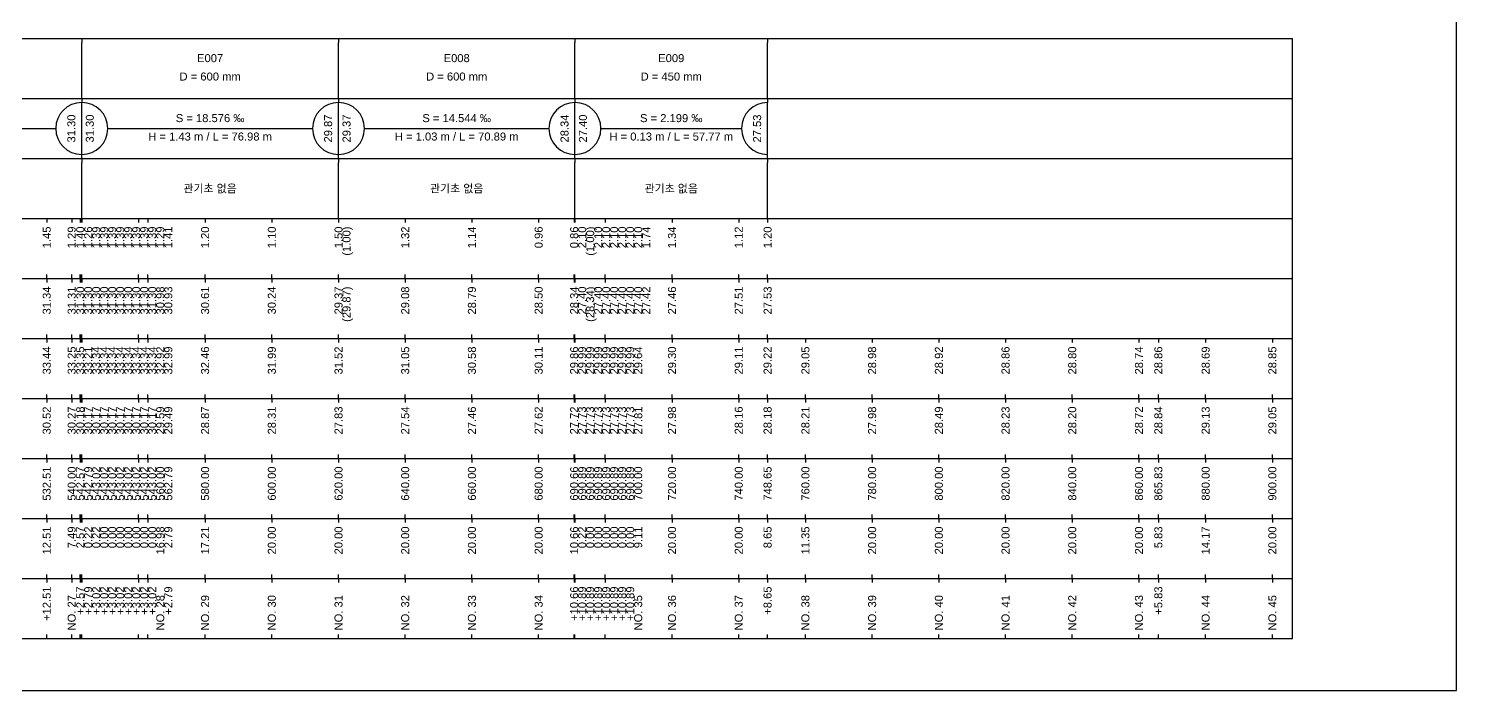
# Model space of a CAD drawing. Header units: millimetres. Extents: x -7351 to 135086, y 1419 to 5643.
# Drawn here: x 54231.6 to 54588.4, y 1419 to 1584.5 of the extents above; entities that cross this region are included whole.
import ezdxf
from ezdxf.enums import TextEntityAlignment as Align

# ---------------------------------------------------------------- set-up
doc = ezdxf.new("R2010")
doc.units = ezdxf.units.MM
for name, color, linetype in [('KZ_종단_도각', 7, 'Continuous'), ('KZ_종단_테이블문자', 7, 'Continuous'), ('KZ_종단_테이블선', 7, 'Continuous')]:
    doc.layers.add(name, color=color, linetype=linetype)
doc.styles.get("Standard").update_dxf_attribs({"font": 'arial.ttf'})

msp = doc.modelspace()

# ---------------------------------------------------------------- linework, layer by layer
at = {"layer": 'KZ_종단_도각'}
msp.add_lwpolyline([(53747.36, 1419.04), (54588.36, 1419.04), (54588.36, 2013.04), (53747.36, 2013.04)], close=True, dxfattribs=at)
at = {"layer": 'KZ_종단_테이블문자'}
for p, q in [((54244.88, 1582.04), (54244.88, 1581.04)), ((54244.88, 1582.04), (54244.88, 1581.04)), ((54244.88, 1568.04), (54244.88, 1581.04)), ((54244.88, 1568.04), (54244.88, 1581.04)), ((54309.03, 1582.04), (54309.03, 1581.04)), ((54309.03, 1582.04), (54309.03, 1581.04)), ((54309.03, 1568.04), (54309.03, 1581.04)), ((54309.03, 1568.04), (54309.03, 1581.04)), ((54368.1, 1582.04), (54368.1, 1581.04)), ((54368.1, 1582.04), (54368.1, 1581.04)), ((54368.1, 1568.04), (54368.1, 1581.04)), ((54368.1, 1568.04), (54368.1, 1581.04)), ((54416.23, 1582.04), (54416.23, 1581.04)), ((54416.23, 1568.04), (54416.23, 1581.04)), ((54244.88, 1567.04), (54244.88, 1568.04)), ((54244.88, 1567.04), (54244.88, 1568.04)), ((54244.88, 1567.04), (54244.88, 1566.04)), ((54244.88, 1567.04), (54244.88, 1566.04)), ((54309.03, 1567.04), (54309.03, 1568.04)), ((54309.03, 1567.04), (54309.03, 1568.04)), ((54309.03, 1567.04), (54309.03, 1566.04)), ((54309.03, 1567.04), (54309.03, 1566.04)), ((54368.1, 1567.04), (54368.1, 1568.04)), ((54368.1, 1567.04), (54368.1, 1568.04)), ((54368.1, 1567.04), (54368.1, 1566.04)), ((54368.1, 1567.04), (54368.1, 1566.04)), ((54416.23, 1567.04), (54416.23, 1568.04)), ((54416.23, 1567.04), (54416.23, 1566.04)), ((54244.88, 1553.04), (54244.88, 1566.04)), ((54244.88, 1553.04), (54244.88, 1566.04)), ((54309.03, 1553.04), (54309.03, 1566.04)), ((54309.03, 1553.04), (54309.03, 1566.04)), ((54368.1, 1553.04), (54368.1, 1566.04)), ((54368.1, 1553.04), (54368.1, 1566.04)), ((54416.23, 1553.04), (54416.23, 1566.04)), ((54173.78, 1559.54), (54238.46, 1559.54)), ((54251.29, 1559.54), (54302.61, 1559.54)), ((54315.44, 1559.54), (54361.68, 1559.54)), ((54374.52, 1559.54), (54409.82, 1559.54)), ((54244.88, 1552.04), (54244.88, 1553.04)), ((54244.88, 1552.04), (54244.88, 1553.04)), ((54244.88, 1552.04), (54244.88, 1551.04)), ((54244.88, 1552.04), (54244.88, 1551.04)), ((54309.03, 1552.04), (54309.03, 1553.04)), ((54309.03, 1552.04), (54309.03, 1553.04)), ((54309.03, 1552.04), (54309.03, 1551.04)), ((54309.03, 1552.04), (54309.03, 1551.04)), ((54368.1, 1552.04), (54368.1, 1553.04)), ((54368.1, 1552.04), (54368.1, 1553.04)), ((54368.1, 1552.04), (54368.1, 1551.04)), ((54368.1, 1552.04), (54368.1, 1551.04)), ((54416.23, 1552.04), (54416.23, 1553.04)), ((54416.23, 1552.04), (54416.23, 1551.04)), ((54244.88, 1538.04), (54244.88, 1551.04)), ((54244.88, 1538.04), (54244.88, 1551.04)), ((54309.03, 1538.04), (54309.03, 1551.04)), ((54309.03, 1538.04), (54309.03, 1551.04)), ((54368.1, 1538.04), (54368.1, 1551.04)), ((54368.1, 1538.04), (54368.1, 1551.04)), ((54416.23, 1538.04), (54416.23, 1551.04)), ((54244.88, 1537.04), (54244.88, 1538.04)), ((54244.88, 1537.04), (54244.88, 1538.04)), ((54309.03, 1537.04), (54309.03, 1538.04)), ((54309.03, 1537.04), (54309.03, 1538.04)), ((54368.1, 1537.04), (54368.1, 1538.04)), ((54368.1, 1537.04), (54368.1, 1538.04)), ((54416.23, 1537.04), (54416.23, 1538.04))]:
    msp.add_line(p, q, dxfattribs=at)
for centre, start, end in [((54244.88, 1559.54), 90, 270), ((54244.88, 1559.54), 270, 90), ((54309.03, 1559.54), 90, 270), ((54309.03, 1559.54), 270, 90), ((54368.1, 1559.54), 90, 270), ((54368.1, 1559.54), 270, 90), ((54416.23, 1559.54), 90, 270)]:
    msp.add_arc(centre, 6.5, start, end, dxfattribs=at)
at = {"layer": 'KZ_종단_테이블선'}
for p, q in [((53772.36, 1582.04), (54547.36, 1582.04)), ((54547.36, 1567.04), (54547.36, 1582.04)), ((53772.36, 1567.04), (54547.36, 1567.04)), ((54547.36, 1552.04), (54547.36, 1567.04)), ((53772.36, 1552.04), (54547.36, 1552.04)), ((54547.36, 1537.04), (54547.36, 1552.04)), ((53772.36, 1537.04), (54547.36, 1537.04)), ((54236.12, 1537.04), (54236.12, 1536.04)), ((54242.36, 1537.04), (54242.36, 1536.04)), ((54244.5, 1537.04), (54244.5, 1536.04)), ((54244.69, 1537.04), (54244.69, 1536.04)), ((54244.88, 1537.04), (54244.88, 1536.04)), ((54244.88, 1537.04), (54244.88, 1536.04)), ((54244.88, 1537.04), (54244.88, 1536.04)), ((54244.88, 1537.04), (54244.88, 1536.04)), ((54244.88, 1537.04), (54244.88, 1536.04)), ((54244.88, 1537.04), (54244.88, 1536.04)), ((54244.88, 1537.04), (54244.88, 1536.04)), ((54244.88, 1537.04), (54244.88, 1536.04)), ((54259.03, 1537.04), (54259.03, 1536.04)), ((54261.36, 1537.04), (54261.36, 1536.04)), ((54275.69, 1537.04), (54275.69, 1536.04)), ((54292.36, 1537.04), (54292.36, 1536.04)), ((54309.03, 1537.04), (54309.03, 1536.04)), ((54325.69, 1537.04), (54325.69, 1536.04)), ((54342.36, 1537.04), (54342.36, 1536.04)), ((54359.03, 1537.04), (54359.03, 1536.04)), ((54367.91, 1537.04), (54367.91, 1536.04)), ((54368.1, 1537.04), (54368.1, 1536.04)), ((54368.1, 1537.04), (54368.1, 1536.04)), ((54368.1, 1537.04), (54368.1, 1536.04)), ((54368.1, 1537.04), (54368.1, 1536.04)), ((54368.1, 1537.04), (54368.1, 1536.04)), ((54368.1, 1537.04), (54368.1, 1536.04)), ((54368.1, 1537.04), (54368.1, 1536.04)), ((54375.69, 1537.04), (54375.69, 1536.04)), ((54392.36, 1537.04), (54392.36, 1536.04)), ((54409.03, 1537.04), (54409.03, 1536.04)), ((54416.24, 1537.04), (54416.24, 1536.04)), ((54547.36, 1522.04), (54547.36, 1537.04)), ((53772.36, 1522.04), (54547.36, 1522.04)), ((54236.12, 1522.04), (54236.12, 1523.04)), ((54236.12, 1522.04), (54236.12, 1521.04)), ((54242.36, 1522.04), (54242.36, 1523.04)), ((54242.36, 1522.04), (54242.36, 1521.04)), ((54244.5, 1522.04), (54244.5, 1523.04)), ((54244.5, 1522.04), (54244.5, 1521.04)), ((54244.69, 1522.04), (54244.69, 1523.04)), ((54244.69, 1522.04), (54244.69, 1521.04)), ((54244.88, 1522.04), (54244.88, 1523.04)), ((54244.88, 1522.04), (54244.88, 1523.04)), ((54244.88, 1522.04), (54244.88, 1523.04)), ((54244.88, 1522.04), (54244.88, 1523.04)), ((54244.88, 1522.04), (54244.88, 1523.04)), ((54244.88, 1522.04), (54244.88, 1523.04)), ((54244.88, 1522.04), (54244.88, 1523.04)), ((54244.88, 1522.04), (54244.88, 1523.04)), ((54244.88, 1522.04), (54244.88, 1521.04)), ((54244.88, 1522.04), (54244.88, 1521.04)), ((54244.88, 1522.04), (54244.88, 1521.04)), ((54244.88, 1522.04), (54244.88, 1521.04)), ((54244.88, 1522.04), (54244.88, 1521.04)), ((54244.88, 1522.04), (54244.88, 1521.04)), ((54244.88, 1522.04), (54244.88, 1521.04)), ((54244.88, 1522.04), (54244.88, 1521.04)), ((54259.03, 1522.04), (54259.03, 1523.04)), ((54259.03, 1522.04), (54259.03, 1521.04)), ((54261.36, 1522.04), (54261.36, 1523.04)), ((54261.36, 1522.04), (54261.36, 1521.04)), ((54275.69, 1522.04), (54275.69, 1523.04)), ((54275.69, 1522.04), (54275.69, 1521.04)), ((54292.36, 1522.04), (54292.36, 1523.04)), ((54292.36, 1522.04), (54292.36, 1521.04)), ((54309.03, 1522.04), (54309.03, 1523.04)), ((54309.03, 1522.04), (54309.03, 1521.04)), ((54325.69, 1522.04), (54325.69, 1523.04)), ((54325.69, 1522.04), (54325.69, 1521.04)), ((54342.36, 1522.04), (54342.36, 1523.04)), ((54342.36, 1522.04), (54342.36, 1521.04)), ((54359.03, 1522.04), (54359.03, 1523.04)), ((54359.03, 1522.04), (54359.03, 1521.04)), ((54367.91, 1522.04), (54367.91, 1523.04)), ((54367.91, 1522.04), (54367.91, 1521.04)), ((54368.1, 1522.04), (54368.1, 1523.04)), ((54368.1, 1522.04), (54368.1, 1523.04)), ((54368.1, 1522.04), (54368.1, 1523.04)), ((54368.1, 1522.04), (54368.1, 1523.04)), ((54368.1, 1522.04), (54368.1, 1523.04)), ((54368.1, 1522.04), (54368.1, 1523.04)), ((54368.1, 1522.04), (54368.1, 1523.04)), ((54368.1, 1522.04), (54368.1, 1521.04)), ((54368.1, 1522.04), (54368.1, 1521.04)), ((54368.1, 1522.04), (54368.1, 1521.04)), ((54368.1, 1522.04), (54368.1, 1521.04)), ((54368.1, 1522.04), (54368.1, 1521.04)), ((54368.1, 1522.04), (54368.1, 1521.04)), ((54368.1, 1522.04), (54368.1, 1521.04)), ((54375.69, 1522.04), (54375.69, 1523.04)), ((54375.69, 1522.04), (54375.69, 1521.04)), ((54392.36, 1522.04), (54392.36, 1523.04)), ((54392.36, 1522.04), (54392.36, 1521.04)), ((54409.03, 1522.04), (54409.03, 1523.04)), ((54409.03, 1522.04), (54409.03, 1521.04)), ((54416.24, 1522.04), (54416.24, 1523.04)), ((54416.24, 1522.04), (54416.24, 1521.04)), ((54547.36, 1507.04), (54547.36, 1522.04)), ((53772.36, 1507.04), (54547.36, 1507.04)), ((54236.12, 1507.04), (54236.12, 1508.04)), ((54236.12, 1507.04), (54236.12, 1506.04)), ((54242.36, 1507.04), (54242.36, 1508.04)), ((54242.36, 1507.04), (54242.36, 1506.04)), ((54244.5, 1507.04), (54244.5, 1508.04)), ((54244.5, 1507.04), (54244.5, 1506.04)), ((54244.68, 1507.04), (54244.68, 1506.04)), ((54244.69, 1507.04), (54244.69, 1508.04)), ((54244.88, 1507.04), (54244.88, 1508.04)), ((54244.88, 1507.04), (54244.88, 1508.04)), ((54244.88, 1507.04), (54244.88, 1508.04)), ((54244.88, 1507.04), (54244.88, 1508.04)), ((54244.88, 1507.04), (54244.88, 1508.04)), ((54244.88, 1507.04), (54244.88, 1508.04)), ((54244.88, 1507.04), (54244.88, 1508.04)), ((54244.88, 1507.04), (54244.88, 1508.04)), ((54244.88, 1507.04), (54244.88, 1506.04)), ((54244.88, 1507.04), (54244.88, 1506.04)), ((54244.88, 1507.04), (54244.88, 1506.04)), ((54244.88, 1507.04), (54244.88, 1506.04)), ((54244.88, 1507.04), (54244.88, 1506.04)), ((54244.88, 1507.04), (54244.88, 1506.04)), ((54244.88, 1507.04), (54244.88, 1506.04)), ((54244.88, 1507.04), (54244.88, 1506.04)), ((54259.03, 1507.04), (54259.03, 1508.04)), ((54259.03, 1507.04), (54259.03, 1506.04)), ((54261.35, 1507.04), (54261.35, 1506.04)), ((54261.36, 1507.04), (54261.36, 1508.04)), ((54275.69, 1507.04), (54275.69, 1508.04)), ((54275.69, 1507.04), (54275.69, 1506.04)), ((54292.36, 1507.04), (54292.36, 1508.04)), ((54292.36, 1507.04), (54292.36, 1506.04)), ((54309.03, 1507.04), (54309.03, 1508.04)), ((54309.03, 1507.04), (54309.03, 1506.04)), ((54325.69, 1507.04), (54325.69, 1508.04)), ((54325.69, 1507.04), (54325.69, 1506.04)), ((54342.36, 1507.04), (54342.36, 1508.04)), ((54342.36, 1507.04), (54342.36, 1506.04)), ((54359.03, 1507.04), (54359.03, 1508.04)), ((54359.03, 1507.04), (54359.03, 1506.04)), ((54367.91, 1507.04), (54367.91, 1508.04)), ((54367.91, 1507.04), (54367.91, 1506.04)), ((54368.1, 1507.04), (54368.1, 1508.04)), ((54368.1, 1507.04), (54368.1, 1508.04)), ((54368.1, 1507.04), (54368.1, 1508.04)), ((54368.1, 1507.04), (54368.1, 1508.04)), ((54368.1, 1507.04), (54368.1, 1508.04)), ((54368.1, 1507.04), (54368.1, 1508.04)), ((54368.1, 1507.04), (54368.1, 1508.04)), ((54368.1, 1507.04), (54368.1, 1506.04)), ((54368.1, 1507.04), (54368.1, 1506.04)), ((54368.1, 1507.04), (54368.1, 1506.04)), ((54368.1, 1507.04), (54368.1, 1506.04)), ((54368.1, 1507.04), (54368.1, 1506.04)), ((54368.1, 1507.04), (54368.1, 1506.04)), ((54368.1, 1507.04), (54368.1, 1506.04)), ((54375.69, 1507.04), (54375.69, 1508.04)), ((54375.69, 1507.04), (54375.69, 1506.04)), ((54392.36, 1507.04), (54392.36, 1508.04)), ((54392.36, 1507.04), (54392.36, 1506.04)), ((54409.03, 1507.04), (54409.03, 1508.04)), ((54409.03, 1507.04), (54409.03, 1506.04)), ((54416.23, 1507.04), (54416.23, 1506.04)), ((54416.24, 1507.04), (54416.24, 1508.04)), ((54425.69, 1507.04), (54425.69, 1506.04)), ((54442.36, 1507.04), (54442.36, 1506.04)), ((54459.03, 1507.04), (54459.03, 1506.04)), ((54475.69, 1507.04), (54475.69, 1506.04)), ((54492.36, 1507.04), (54492.36, 1506.04)), ((54509.03, 1507.04), (54509.03, 1506.04)), ((54513.88, 1507.04), (54513.88, 1506.04)), ((54525.69, 1507.04), (54525.69, 1506.04)), ((54542.36, 1507.04), (54542.36, 1506.04)), ((54547.36, 1492.04), (54547.36, 1507.04)), ((53772.36, 1492.04), (54547.36, 1492.04)), ((54236.12, 1492.04), (54236.12, 1493.04)), ((54236.12, 1492.04), (54236.12, 1491.04)), ((54242.36, 1492.04), (54242.36, 1493.04)), ((54242.36, 1492.04), (54242.36, 1491.04)), ((54244.5, 1492.04), (54244.5, 1493.04)), ((54244.5, 1492.04), (54244.5, 1491.04)), ((54244.68, 1492.04), (54244.68, 1493.04)), ((54244.68, 1492.04), (54244.68, 1491.04)), ((54244.88, 1492.04), (54244.88, 1493.04)), ((54244.88, 1492.04), (54244.88, 1493.04)), ((54244.88, 1492.04), (54244.88, 1493.04)), ((54244.88, 1492.04), (54244.88, 1493.04)), ((54244.88, 1492.04), (54244.88, 1493.04)), ((54244.88, 1492.04), (54244.88, 1493.04)), ((54244.88, 1492.04), (54244.88, 1493.04)), ((54244.88, 1492.04), (54244.88, 1493.04)), ((54244.88, 1492.04), (54244.88, 1491.04)), ((54244.88, 1492.04), (54244.88, 1491.04)), ((54244.88, 1492.04), (54244.88, 1491.04)), ((54244.88, 1492.04), (54244.88, 1491.04)), ((54244.88, 1492.04), (54244.88, 1491.04)), ((54244.88, 1492.04), (54244.88, 1491.04)), ((54244.88, 1492.04), (54244.88, 1491.04)), ((54244.88, 1492.04), (54244.88, 1491.04)), ((54259.03, 1492.04), (54259.03, 1493.04)), ((54259.03, 1492.04), (54259.03, 1491.04)), ((54261.35, 1492.04), (54261.35, 1493.04)), ((54261.35, 1492.04), (54261.35, 1491.04)), ((54275.69, 1492.04), (54275.69, 1493.04)), ((54275.69, 1492.04), (54275.69, 1491.04)), ((54292.36, 1492.04), (54292.36, 1493.04)), ((54292.36, 1492.04), (54292.36, 1491.04)), ((54309.03, 1492.04), (54309.03, 1493.04)), ((54309.03, 1492.04), (54309.03, 1491.04)), ((54325.69, 1492.04), (54325.69, 1493.04)), ((54325.69, 1492.04), (54325.69, 1491.04)), ((54342.36, 1492.04), (54342.36, 1493.04)), ((54342.36, 1492.04), (54342.36, 1491.04)), ((54359.03, 1492.04), (54359.03, 1493.04)), ((54359.03, 1492.04), (54359.03, 1491.04)), ((54367.91, 1492.04), (54367.91, 1493.04)), ((54367.91, 1492.04), (54367.91, 1491.04)), ((54368.1, 1492.04), (54368.1, 1493.04)), ((54368.1, 1492.04), (54368.1, 1493.04)), ((54368.1, 1492.04), (54368.1, 1493.04)), ((54368.1, 1492.04), (54368.1, 1493.04)), ((54368.1, 1492.04), (54368.1, 1493.04)), ((54368.1, 1492.04), (54368.1, 1493.04)), ((54368.1, 1492.04), (54368.1, 1493.04)), ((54368.1, 1492.04), (54368.1, 1491.04)), ((54368.1, 1492.04), (54368.1, 1491.04)), ((54368.1, 1492.04), (54368.1, 1491.04)), ((54368.1, 1492.04), (54368.1, 1491.04)), ((54368.1, 1492.04), (54368.1, 1491.04)), ((54368.1, 1492.04), (54368.1, 1491.04)), ((54368.1, 1492.04), (54368.1, 1491.04)), ((54375.69, 1492.04), (54375.69, 1493.04)), ((54375.69, 1492.04), (54375.69, 1491.04)), ((54392.36, 1492.04), (54392.36, 1493.04)), ((54392.36, 1492.04), (54392.36, 1491.04)), ((54409.03, 1492.04), (54409.03, 1493.04)), ((54409.03, 1492.04), (54409.03, 1491.04)), ((54416.23, 1492.04), (54416.23, 1493.04)), ((54416.23, 1492.04), (54416.23, 1491.04)), ((54425.69, 1492.04), (54425.69, 1493.04)), ((54425.69, 1492.04), (54425.69, 1491.04)), ((54442.36, 1492.04), (54442.36, 1493.04)), ((54442.36, 1492.04), (54442.36, 1491.04)), ((54459.03, 1492.04), (54459.03, 1493.04)), ((54459.03, 1492.04), (54459.03, 1491.04)), ((54475.69, 1492.04), (54475.69, 1493.04)), ((54475.69, 1492.04), (54475.69, 1491.04)), ((54492.36, 1492.04), (54492.36, 1493.04)), ((54492.36, 1492.04), (54492.36, 1491.04)), ((54509.03, 1492.04), (54509.03, 1493.04)), ((54509.03, 1492.04), (54509.03, 1491.04)), ((54513.88, 1492.04), (54513.88, 1493.04)), ((54513.88, 1492.04), (54513.88, 1491.04)), ((54525.69, 1492.04), (54525.69, 1493.04)), ((54525.69, 1492.04), (54525.69, 1491.04)), ((54542.36, 1492.04), (54542.36, 1493.04)), ((54542.36, 1492.04), (54542.36, 1491.04)), ((54547.36, 1477.04), (54547.36, 1492.04)), ((54236.12, 1477.04), (54236.12, 1478.04)), ((54242.36, 1477.04), (54242.36, 1478.04)), ((54244.5, 1477.04), (54244.5, 1478.04)), ((54244.68, 1477.04), (54244.68, 1478.04)), ((54244.88, 1477.04), (54244.88, 1478.04)), ((54244.88, 1477.04), (54244.88, 1478.04)), ((54244.88, 1477.04), (54244.88, 1478.04)), ((54244.88, 1477.04), (54244.88, 1478.04)), ((54244.88, 1477.04), (54244.88, 1478.04)), ((54244.88, 1477.04), (54244.88, 1478.04)), ((54244.88, 1477.04), (54244.88, 1478.04)), ((54244.88, 1477.04), (54244.88, 1478.04)), ((54259.03, 1477.04), (54259.03, 1478.04)), ((54261.35, 1477.04), (54261.35, 1478.04)), ((54275.69, 1477.04), (54275.69, 1478.04)), ((54292.36, 1477.04), (54292.36, 1478.04)), ((54309.03, 1477.04), (54309.03, 1478.04)), ((54325.69, 1477.04), (54325.69, 1478.04)), ((54342.36, 1477.04), (54342.36, 1478.04)), ((54359.03, 1477.04), (54359.03, 1478.04)), ((54367.91, 1477.04), (54367.91, 1478.04)), ((54368.1, 1477.04), (54368.1, 1478.04)), ((54368.1, 1477.04), (54368.1, 1478.04)), ((54368.1, 1477.04), (54368.1, 1478.04)), ((54368.1, 1477.04), (54368.1, 1478.04)), ((54368.1, 1477.04), (54368.1, 1478.04)), ((54368.1, 1477.04), (54368.1, 1478.04)), ((54368.1, 1477.04), (54368.1, 1478.04)), ((54375.69, 1477.04), (54375.69, 1478.04)), ((54392.36, 1477.04), (54392.36, 1478.04)), ((54409.03, 1477.04), (54409.03, 1478.04)), ((54416.23, 1477.04), (54416.23, 1478.04)), ((54425.69, 1477.04), (54425.69, 1478.04)), ((54442.36, 1477.04), (54442.36, 1478.04)), ((54459.03, 1477.04), (54459.03, 1478.04)), ((54475.69, 1477.04), (54475.69, 1478.04)), ((54492.36, 1477.04), (54492.36, 1478.04)), ((54509.03, 1477.04), (54509.03, 1478.04)), ((54513.88, 1477.04), (54513.88, 1478.04)), ((54525.69, 1477.04), (54525.69, 1478.04)), ((54542.36, 1477.04), (54542.36, 1478.04)), ((53772.36, 1477.04), (54547.36, 1477.04)), ((54236.12, 1477.04), (54236.12, 1476.04)), ((54242.36, 1477.04), (54242.36, 1476.04)), ((54244.5, 1477.04), (54244.5, 1476.04)), ((54244.68, 1477.04), (54244.68, 1476.04)), ((54244.88, 1477.04), (54244.88, 1476.04)), ((54244.88, 1477.04), (54244.88, 1476.04)), ((54244.88, 1477.04), (54244.88, 1476.04)), ((54244.88, 1477.04), (54244.88, 1476.04)), ((54244.88, 1477.04), (54244.88, 1476.04)), ((54244.88, 1477.04), (54244.88, 1476.04)), ((54244.88, 1477.04), (54244.88, 1476.04)), ((54244.88, 1477.04), (54244.88, 1476.04)), ((54259.03, 1477.04), (54259.03, 1476.04)), ((54261.35, 1477.04), (54261.35, 1476.04)), ((54275.69, 1477.04), (54275.69, 1476.04)), ((54292.36, 1477.04), (54292.36, 1476.04)), ((54309.03, 1477.04), (54309.03, 1476.04)), ((54325.69, 1477.04), (54325.69, 1476.04)), ((54342.36, 1477.04), (54342.36, 1476.04)), ((54359.03, 1477.04), (54359.03, 1476.04)), ((54367.91, 1477.04), (54367.91, 1476.04)), ((54368.1, 1477.04), (54368.1, 1476.04)), ((54368.1, 1477.04), (54368.1, 1476.04)), ((54368.1, 1477.04), (54368.1, 1476.04)), ((54368.1, 1477.04), (54368.1, 1476.04)), ((54368.1, 1477.04), (54368.1, 1476.04)), ((54368.1, 1477.04), (54368.1, 1476.04)), ((54368.1, 1477.04), (54368.1, 1476.04)), ((54375.69, 1477.04), (54375.69, 1476.04)), ((54392.36, 1477.04), (54392.36, 1476.04)), ((54409.03, 1477.04), (54409.03, 1476.04)), ((54416.23, 1477.04), (54416.23, 1476.04)), ((54425.69, 1477.04), (54425.69, 1476.04)), ((54442.36, 1477.04), (54442.36, 1476.04)), ((54459.03, 1477.04), (54459.03, 1476.04)), ((54475.69, 1477.04), (54475.69, 1476.04)), ((54492.36, 1477.04), (54492.36, 1476.04)), ((54509.03, 1477.04), (54509.03, 1476.04)), ((54513.88, 1477.04), (54513.88, 1476.04)), ((54525.69, 1477.04), (54525.69, 1476.04)), ((54542.36, 1477.04), (54542.36, 1476.04)), ((54547.36, 1462.04), (54547.36, 1477.04)), ((54236.12, 1462.04), (54236.12, 1463.04)), ((54242.36, 1462.04), (54242.36, 1463.04)), ((54244.5, 1462.04), (54244.5, 1463.04)), ((54244.68, 1462.04), (54244.68, 1463.04)), ((54244.88, 1462.04), (54244.88, 1463.04)), ((54244.88, 1462.04), (54244.88, 1463.04)), ((54244.88, 1462.04), (54244.88, 1463.04)), ((54244.88, 1462.04), (54244.88, 1463.04)), ((54244.88, 1462.04), (54244.88, 1463.04)), ((54244.88, 1462.04), (54244.88, 1463.04)), ((54244.88, 1462.04), (54244.88, 1463.04)), ((54244.88, 1462.04), (54244.88, 1463.04)), ((54259.03, 1462.04), (54259.03, 1463.04)), ((54261.35, 1462.04), (54261.35, 1463.04)), ((54275.69, 1462.04), (54275.69, 1463.04)), ((54292.36, 1462.04), (54292.36, 1463.04)), ((54309.03, 1462.04), (54309.03, 1463.04)), ((54325.69, 1462.04), (54325.69, 1463.04)), ((54342.36, 1462.04), (54342.36, 1463.04)), ((54359.03, 1462.04), (54359.03, 1463.04)), ((54367.91, 1462.04), (54367.91, 1463.04)), ((54368.1, 1462.04), (54368.1, 1463.04)), ((54368.1, 1462.04), (54368.1, 1463.04)), ((54368.1, 1462.04), (54368.1, 1463.04)), ((54368.1, 1462.04), (54368.1, 1463.04)), ((54368.1, 1462.04), (54368.1, 1463.04)), ((54368.1, 1462.04), (54368.1, 1463.04)), ((54368.1, 1462.04), (54368.1, 1463.04)), ((54375.69, 1462.04), (54375.69, 1463.04)), ((54392.36, 1462.04), (54392.36, 1463.04)), ((54409.03, 1462.04), (54409.03, 1463.04)), ((54416.23, 1462.04), (54416.23, 1463.04)), ((54425.69, 1462.04), (54425.69, 1463.04)), ((54442.36, 1462.04), (54442.36, 1463.04)), ((54459.03, 1462.04), (54459.03, 1463.04)), ((54475.69, 1462.04), (54475.69, 1463.04)), ((54492.36, 1462.04), (54492.36, 1463.04)), ((54509.03, 1462.04), (54509.03, 1463.04)), ((54513.88, 1462.04), (54513.88, 1463.04)), ((54525.69, 1462.04), (54525.69, 1463.04)), ((54542.36, 1462.04), (54542.36, 1463.04)), ((53772.36, 1462.04), (54547.36, 1462.04)), ((54236.12, 1462.04), (54236.12, 1461.04)), ((54242.36, 1462.04), (54242.36, 1461.04)), ((54244.5, 1462.04), (54244.5, 1461.04)), ((54244.68, 1462.04), (54244.68, 1461.04)), ((54244.88, 1462.04), (54244.88, 1461.04)), ((54244.88, 1462.04), (54244.88, 1461.04)), ((54244.88, 1462.04), (54244.88, 1461.04)), ((54244.88, 1462.04), (54244.88, 1461.04)), ((54244.88, 1462.04), (54244.88, 1461.04)), ((54244.88, 1462.04), (54244.88, 1461.04)), ((54244.88, 1462.04), (54244.88, 1461.04)), ((54244.88, 1462.04), (54244.88, 1461.04)), ((54259.03, 1462.04), (54259.03, 1461.04)), ((54261.35, 1462.04), (54261.35, 1461.04)), ((54275.69, 1462.04), (54275.69, 1461.04)), ((54292.36, 1462.04), (54292.36, 1461.04)), ((54309.03, 1462.04), (54309.03, 1461.04)), ((54325.69, 1462.04), (54325.69, 1461.04)), ((54342.36, 1462.04), (54342.36, 1461.04)), ((54359.03, 1462.04), (54359.03, 1461.04)), ((54367.91, 1462.04), (54367.91, 1461.04)), ((54368.1, 1462.04), (54368.1, 1461.04)), ((54368.1, 1462.04), (54368.1, 1461.04)), ((54368.1, 1462.04), (54368.1, 1461.04)), ((54368.1, 1462.04), (54368.1, 1461.04)), ((54368.1, 1462.04), (54368.1, 1461.04)), ((54368.1, 1462.04), (54368.1, 1461.04)), ((54368.1, 1462.04), (54368.1, 1461.04)), ((54375.69, 1462.04), (54375.69, 1461.04)), ((54392.36, 1462.04), (54392.36, 1461.04)), ((54409.03, 1462.04), (54409.03, 1461.04)), ((54416.23, 1462.04), (54416.23, 1461.04)), ((54425.69, 1462.04), (54425.69, 1461.04)), ((54442.36, 1462.04), (54442.36, 1461.04)), ((54459.03, 1462.04), (54459.03, 1461.04)), ((54475.69, 1462.04), (54475.69, 1461.04)), ((54492.36, 1462.04), (54492.36, 1461.04)), ((54509.03, 1462.04), (54509.03, 1461.04)), ((54513.88, 1462.04), (54513.88, 1461.04)), ((54525.69, 1462.04), (54525.69, 1461.04)), ((54542.36, 1462.04), (54542.36, 1461.04)), ((54547.36, 1447.04), (54547.36, 1462.04)), ((53772.36, 1447.04), (54547.36, 1447.04)), ((54236.12, 1447.04), (54236.12, 1448.04)), ((54236.12, 1447.04), (54236.12, 1446.04)), ((54242.36, 1447.04), (54242.36, 1448.04)), ((54242.36, 1447.04), (54242.36, 1446.04)), ((54244.5, 1447.04), (54244.5, 1448.04)), ((54244.5, 1447.04), (54244.5, 1446.04)), ((54244.68, 1447.04), (54244.68, 1448.04)), ((54244.68, 1447.04), (54244.68, 1446.04)), ((54244.88, 1447.04), (54244.88, 1448.04)), ((54244.88, 1447.04), (54244.88, 1448.04)), ((54244.88, 1447.04), (54244.88, 1448.04)), ((54244.88, 1447.04), (54244.88, 1448.04)), ((54244.88, 1447.04), (54244.88, 1448.04)), ((54244.88, 1447.04), (54244.88, 1448.04)), ((54244.88, 1447.04), (54244.88, 1448.04)), ((54244.88, 1447.04), (54244.88, 1448.04)), ((54244.88, 1447.04), (54244.88, 1446.04)), ((54244.88, 1447.04), (54244.88, 1446.04)), ((54244.88, 1447.04), (54244.88, 1446.04)), ((54244.88, 1447.04), (54244.88, 1446.04)), ((54244.88, 1447.04), (54244.88, 1446.04)), ((54244.88, 1447.04), (54244.88, 1446.04)), ((54244.88, 1447.04), (54244.88, 1446.04)), ((54244.88, 1447.04), (54244.88, 1446.04)), ((54259.03, 1447.04), (54259.03, 1448.04)), ((54259.03, 1447.04), (54259.03, 1446.04)), ((54261.35, 1447.04), (54261.35, 1448.04)), ((54261.35, 1447.04), (54261.35, 1446.04)), ((54275.69, 1447.04), (54275.69, 1448.04)), ((54275.69, 1447.04), (54275.69, 1446.04)), ((54292.36, 1447.04), (54292.36, 1448.04)), ((54292.36, 1447.04), (54292.36, 1446.04)), ((54309.03, 1447.04), (54309.03, 1448.04)), ((54309.03, 1447.04), (54309.03, 1446.04)), ((54325.69, 1447.04), (54325.69, 1448.04)), ((54325.69, 1447.04), (54325.69, 1446.04)), ((54342.36, 1447.04), (54342.36, 1448.04)), ((54342.36, 1447.04), (54342.36, 1446.04)), ((54359.03, 1447.04), (54359.03, 1448.04)), ((54359.03, 1447.04), (54359.03, 1446.04)), ((54367.91, 1447.04), (54367.91, 1448.04)), ((54367.91, 1447.04), (54367.91, 1446.04)), ((54368.1, 1447.04), (54368.1, 1448.04)), ((54368.1, 1447.04), (54368.1, 1448.04)), ((54368.1, 1447.04), (54368.1, 1448.04)), ((54368.1, 1447.04), (54368.1, 1448.04)), ((54368.1, 1447.04), (54368.1, 1448.04)), ((54368.1, 1447.04), (54368.1, 1448.04)), ((54368.1, 1447.04), (54368.1, 1448.04)), ((54368.1, 1447.04), (54368.1, 1446.04)), ((54368.1, 1447.04), (54368.1, 1446.04)), ((54368.1, 1447.04), (54368.1, 1446.04)), ((54368.1, 1447.04), (54368.1, 1446.04)), ((54368.1, 1447.04), (54368.1, 1446.04)), ((54368.1, 1447.04), (54368.1, 1446.04)), ((54368.1, 1447.04), (54368.1, 1446.04)), ((54375.69, 1447.04), (54375.69, 1448.04)), ((54375.69, 1447.04), (54375.69, 1446.04)), ((54392.36, 1447.04), (54392.36, 1448.04)), ((54392.36, 1447.04), (54392.36, 1446.04)), ((54409.03, 1447.04), (54409.03, 1448.04)), ((54409.03, 1447.04), (54409.03, 1446.04)), ((54416.23, 1447.04), (54416.23, 1448.04)), ((54416.23, 1447.04), (54416.23, 1446.04)), ((54425.69, 1447.04), (54425.69, 1448.04)), ((54425.69, 1447.04), (54425.69, 1446.04)), ((54442.36, 1447.04), (54442.36, 1448.04)), ((54442.36, 1447.04), (54442.36, 1446.04)), ((54459.03, 1447.04), (54459.03, 1448.04)), ((54459.03, 1447.04), (54459.03, 1446.04)), ((54475.69, 1447.04), (54475.69, 1448.04)), ((54475.69, 1447.04), (54475.69, 1446.04)), ((54492.36, 1447.04), (54492.36, 1448.04)), ((54492.36, 1447.04), (54492.36, 1446.04)), ((54509.03, 1447.04), (54509.03, 1448.04)), ((54509.03, 1447.04), (54509.03, 1446.04)), ((54513.88, 1447.04), (54513.88, 1448.04)), ((54513.88, 1447.04), (54513.88, 1446.04)), ((54525.69, 1447.04), (54525.69, 1448.04)), ((54525.69, 1447.04), (54525.69, 1446.04)), ((54542.36, 1447.04), (54542.36, 1448.04)), ((54542.36, 1447.04), (54542.36, 1446.04)), ((54547.36, 1432.04), (54547.36, 1447.04)), ((53772.36, 1432.04), (54547.36, 1432.04)), ((54236.12, 1432.04), (54236.12, 1433.04)), ((54242.36, 1432.04), (54242.36, 1433.04)), ((54244.5, 1432.04), (54244.5, 1433.04)), ((54244.68, 1432.04), (54244.68, 1433.04)), ((54244.88, 1432.04), (54244.88, 1433.04)), ((54244.88, 1432.04), (54244.88, 1433.04)), ((54244.88, 1432.04), (54244.88, 1433.04)), ((54244.88, 1432.04), (54244.88, 1433.04)), ((54244.88, 1432.04), (54244.88, 1433.04)), ((54244.88, 1432.04), (54244.88, 1433.04)), ((54244.88, 1432.04), (54244.88, 1433.04)), ((54244.88, 1432.04), (54244.88, 1433.04)), ((54259.03, 1432.04), (54259.03, 1433.04)), ((54261.35, 1432.04), (54261.35, 1433.04)), ((54275.69, 1432.04), (54275.69, 1433.04)), ((54292.36, 1432.04), (54292.36, 1433.04)), ((54309.03, 1432.04), (54309.03, 1433.04)), ((54325.69, 1432.04), (54325.69, 1433.04)), ((54342.36, 1432.04), (54342.36, 1433.04)), ((54359.03, 1432.04), (54359.03, 1433.04)), ((54367.91, 1432.04), (54367.91, 1433.04)), ((54368.1, 1432.04), (54368.1, 1433.04)), ((54368.1, 1432.04), (54368.1, 1433.04)), ((54368.1, 1432.04), (54368.1, 1433.04)), ((54368.1, 1432.04), (54368.1, 1433.04)), ((54368.1, 1432.04), (54368.1, 1433.04)), ((54368.1, 1432.04), (54368.1, 1433.04)), ((54368.1, 1432.04), (54368.1, 1433.04)), ((54375.69, 1432.04), (54375.69, 1433.04)), ((54392.36, 1432.04), (54392.36, 1433.04)), ((54409.03, 1432.04), (54409.03, 1433.04)), ((54416.23, 1432.04), (54416.23, 1433.04)), ((54425.69, 1432.04), (54425.69, 1433.04)), ((54442.36, 1432.04), (54442.36, 1433.04)), ((54459.03, 1432.04), (54459.03, 1433.04)), ((54475.69, 1432.04), (54475.69, 1433.04)), ((54492.36, 1432.04), (54492.36, 1433.04)), ((54509.03, 1432.04), (54509.03, 1433.04)), ((54513.88, 1432.04), (54513.88, 1433.04)), ((54525.69, 1432.04), (54525.69, 1433.04)), ((54542.36, 1432.04), (54542.36, 1433.04))]:
    msp.add_line(p, q, dxfattribs=at)

# ---------------------------------------------------------------- texts
at = {"layer": 'KZ_종단_테이블문자'}
for s, p in [('E007', (54276.95, 1575.54)), ('E008', (54338.56, 1575.54)), ('E009', (54392.17, 1575.54)), ('S = 18.576 ‰', (54276.95, 1560.54)), ('S = 14.544 ‰', (54338.56, 1560.54)), ('S = 2.199 ‰', (54392.17, 1560.54))]:
    msp.add_text(s, height=2, dxfattribs=at).set_placement(p, align=Align.BOTTOM_CENTER)
for s, p in [('D = 600 mm', (54276.95, 1573.54)), ('D = 600 mm', (54338.56, 1573.54)), ('D = 450 mm', (54392.17, 1573.54)), ('H = 1.43 m / L = 76.98 m', (54276.95, 1558.54)), ('H = 1.03 m / L = 70.89 m', (54338.56, 1558.54)), ('H = 0.13 m / L = 57.77 m', (54392.17, 1558.54))]:
    msp.add_text(s, height=2, dxfattribs=at).set_placement(p, align=Align.TOP_CENTER)
for s, p in [('31.30', (54243.88, 1559.54)), ('29.87', (54308.03, 1559.54)), ('28.34', (54367.1, 1559.54)), ('27.53', (54415.23, 1559.54))]:
    msp.add_text(s, height=2, rotation=90, dxfattribs=at).set_placement(p, align=Align.BOTTOM_CENTER)
for s, p in [('31.30', (54245.88, 1559.54)), ('29.37', (54310.03, 1559.54)), ('27.40', (54369.1, 1559.54))]:
    msp.add_text(s, height=2, rotation=90, dxfattribs=at).set_placement(p, align=Align.TOP_CENTER)
for p in [(54276.95, 1544.54), (54338.56, 1544.54), (54392.17, 1544.54)]:
    msp.add_text('관기초 없음', height=2, dxfattribs=at).set_placement(p, align=Align.MIDDLE_CENTER)
for s, p in [('1.45', (54236.12, 1535.04)), ('1.29', (54242.36, 1535.04)), ('1.40', (54244.5, 1535.04)), ('1.26', (54246.5, 1535.04)), ('1.39', (54248.5, 1535.04)), ('1.39', (54250.5, 1535.04)), ('1.39', (54252.5, 1535.04)), ('1.39', (54254.5, 1535.04)), ('1.39', (54256.5, 1535.04)), ('1.39', (54258.5, 1535.04)), ('1.39', (54260.5, 1535.04)), ('1.39', (54262.5, 1535.04)), ('1.29', (54264.5, 1535.04)), ('1.41', (54266.5, 1535.04)), ('1.20', (54275.69, 1535.04)), ('1.10', (54292.36, 1535.04)), ('1.50', (54309.03, 1535.04)), ('(1.00)', (54311.03, 1535.04)), ('1.32', (54325.69, 1535.04)), ('1.14', (54342.36, 1535.04)), ('0.96', (54359.03, 1535.04)), ('0.86', (54367.91, 1535.04)), ('2.10', (54369.91, 1535.04)), ('(1.00)', (54371.91, 1535.04)), ('2.10', (54373.91, 1535.04)), ('2.10', (54375.91, 1535.04)), ('2.10', (54377.91, 1535.04)), ('2.10', (54379.91, 1535.04)), ('2.10', (54381.91, 1535.04)), ('2.10', (54383.91, 1535.04)), ('1.74', (54385.91, 1535.04)), ('1.34', (54392.36, 1535.04)), ('1.12', (54409.03, 1535.04)), ('1.20', (54416.24, 1535.04)), ('31.34', (54236.12, 1520.04)), ('31.31', (54242.36, 1520.04)), ('31.30', (54244.5, 1520.04)), ('31.30', (54246.5, 1520.04)), ('31.30', (54248.5, 1520.04)), ('31.30', (54250.5, 1520.04)), ('31.30', (54252.5, 1520.04)), ('31.30', (54254.5, 1520.04)), ('31.30', (54256.5, 1520.04)), ('31.30', (54258.5, 1520.04)), ('31.30', (54260.5, 1520.04)), ('31.30', (54262.5, 1520.04)), ('30.98', (54264.5, 1520.04)), ('30.93', (54266.5, 1520.04)), ('30.61', (54275.69, 1520.04)), ('30.24', (54292.36, 1520.04)), ('29.37', (54309.03, 1520.04)), ('29.08', (54325.69, 1520.04)), ('28.79', (54342.36, 1520.04)), ('28.50', (54359.03, 1520.04)), ('28.34', (54367.91, 1520.04)), ('27.40', (54369.91, 1520.04)), ('27.40', (54373.91, 1520.04)), ('27.40', (54375.91, 1520.04)), ('27.40', (54377.91, 1520.04)), ('27.40', (54379.91, 1520.04)), ('27.40', (54381.91, 1520.04)), ('27.40', (54383.91, 1520.04)), ('27.42', (54385.91, 1520.04)), ('27.46', (54392.36, 1520.04)), ('27.51', (54409.03, 1520.04)), ('27.53', (54416.24, 1520.04)), ('(29.87)', (54311.03, 1520.04)), ('(28.34)', (54371.91, 1520.04)), ('33.44', (54236.12, 1505.04)), ('33.25', (54242.36, 1505.04)), ('33.35', (54244.5, 1505.04)), ('33.21', (54246.5, 1505.04)), ('33.34', (54248.5, 1505.04)), ('33.34', (54250.5, 1505.04)), ('33.34', (54252.5, 1505.04)), ('33.34', (54254.5, 1505.04)), ('33.34', (54256.5, 1505.04)), ('33.34', (54258.5, 1505.04)), ('33.34', (54260.5, 1505.04)), ('33.34', (54262.5, 1505.04)), ('32.92', (54264.5, 1505.04)), ('32.99', (54266.5, 1505.04)), ('32.46', (54275.69, 1505.04)), ('31.99', (54292.36, 1505.04)), ('31.52', (54309.03, 1505.04)), ('31.05', (54325.69, 1505.04)), ('30.58', (54342.36, 1505.04)), ('30.11', (54359.03, 1505.04)), ('29.86', (54367.91, 1505.04)), ('29.99', (54369.91, 1505.04)), ('29.99', (54371.91, 1505.04)), ('29.99', (54373.91, 1505.04)), ('29.99', (54375.91, 1505.04)), ('29.99', (54377.91, 1505.04)), ('29.99', (54379.91, 1505.04)), ('29.99', (54381.91, 1505.04)), ('29.64', (54383.91, 1505.04)), ('29.30', (54392.36, 1505.04)), ('29.11', (54409.03, 1505.04)), ('29.22', (54416.23, 1505.04)), ('29.05', (54425.69, 1505.04)), ('28.98', (54442.36, 1505.04)), ('28.92', (54459.03, 1505.04)), ('28.86', (54475.69, 1505.04)), ('28.80', (54492.36, 1505.04)), ('28.74', (54509.03, 1505.04)), ('28.86', (54513.88, 1505.04)), ('28.69', (54525.69, 1505.04)), ('28.85', (54542.36, 1505.04)), ('30.52', (54236.12, 1490.04)), ('30.27', (54242.36, 1490.04)), ('30.18', (54244.5, 1490.04)), ('30.17', (54246.5, 1490.04)), ('30.17', (54248.5, 1490.04)), ('30.17', (54250.5, 1490.04)), ('30.17', (54252.5, 1490.04)), ('30.17', (54254.5, 1490.04)), ('30.17', (54256.5, 1490.04)), ('30.17', (54258.5, 1490.04)), ('30.17', (54260.5, 1490.04)), ('30.17', (54262.5, 1490.04)), ('29.59', (54264.5, 1490.04)), ('29.49', (54266.5, 1490.04)), ('28.87', (54275.69, 1490.04)), ('28.31', (54292.36, 1490.04)), ('27.83', (54309.03, 1490.04)), ('27.54', (54325.69, 1490.04)), ('27.46', (54342.36, 1490.04)), ('27.62', (54359.03, 1490.04)), ('27.72', (54367.91, 1490.04)), ('27.73', (54369.91, 1490.04)), ('27.73', (54371.91, 1490.04)), ('27.73', (54373.91, 1490.04)), ('27.73', (54375.91, 1490.04)), ('27.73', (54377.91, 1490.04)), ('27.73', (54379.91, 1490.04)), ('27.73', (54381.91, 1490.04)), ('27.81', (54383.91, 1490.04)), ('27.98', (54392.36, 1490.04)), ('28.16', (54409.03, 1490.04)), ('28.18', (54416.23, 1490.04)), ('28.21', (54425.69, 1490.04)), ('27.98', (54442.36, 1490.04)), ('28.49', (54459.03, 1490.04)), ('28.23', (54475.69, 1490.04)), ('28.20', (54492.36, 1490.04)), ('28.72', (54509.03, 1490.04)), ('28.84', (54513.88, 1490.04)), ('29.13', (54525.69, 1490.04)), ('29.05', (54542.36, 1490.04)), ('532.51', (54236.12, 1475.04)), ('540.00', (54242.36, 1475.04)), ('542.57', (54244.5, 1475.04)), ('542.79', (54246.5, 1475.04)), ('543.02', (54248.5, 1475.04)), ('543.02', (54250.5, 1475.04)), ('543.02', (54252.5, 1475.04)), ('543.02', (54254.5, 1475.04)), ('543.02', (54256.5, 1475.04)), ('543.02', (54258.5, 1475.04)), ('543.02', (54260.5, 1475.04)), ('543.02', (54262.5, 1475.04)), ('560.00', (54264.5, 1475.04)), ('562.79', (54266.5, 1475.04)), ('580.00', (54275.69, 1475.04)), ('600.00', (54292.36, 1475.04)), ('620.00', (54309.03, 1475.04)), ('640.00', (54325.69, 1475.04)), ('660.00', (54342.36, 1475.04)), ('680.00', (54359.03, 1475.04)), ('690.66', (54367.91, 1475.04)), ('690.89', (54369.91, 1475.04)), ('690.89', (54371.91, 1475.04)), ('690.89', (54373.91, 1475.04)), ('690.89', (54375.91, 1475.04)), ('690.89', (54377.91, 1475.04)), ('690.89', (54379.91, 1475.04)), ('690.89', (54381.91, 1475.04)), ('700.00', (54383.91, 1475.04)), ('720.00', (54392.36, 1475.04)), ('740.00', (54409.03, 1475.04)), ('748.65', (54416.23, 1475.04)), ('760.00', (54425.69, 1475.04)), ('780.00', (54442.36, 1475.04)), ('800.00', (54459.03, 1475.04)), ('820.00', (54475.69, 1475.04)), ('840.00', (54492.36, 1475.04)), ('860.00', (54509.03, 1475.04)), ('865.83', (54513.88, 1475.04)), ('880.00', (54525.69, 1475.04)), ('900.00', (54542.36, 1475.04)), ('12.51', (54236.12, 1460.04)), ('7.49', (54242.36, 1460.04)), ('2.57', (54244.5, 1460.04)), ('0.22', (54246.5, 1460.04)), ('0.22', (54248.5, 1460.04)), ('0.00', (54250.5, 1460.04)), ('0.00', (54252.5, 1460.04)), ('0.00', (54254.5, 1460.04)), ('0.00', (54256.5, 1460.04)), ('0.00', (54258.5, 1460.04)), ('0.00', (54260.5, 1460.04)), ('0.00', (54262.5, 1460.04)), ('16.98', (54264.5, 1460.04)), ('2.79', (54266.5, 1460.04)), ('17.21', (54275.69, 1460.04)), ('20.00', (54292.36, 1460.04)), ('20.00', (54309.03, 1460.04)), ('20.00', (54325.69, 1460.04)), ('20.00', (54342.36, 1460.04)), ('20.00', (54359.03, 1460.04)), ('10.66', (54367.91, 1460.04)), ('0.22', (54369.91, 1460.04)), ('0.00', (54371.91, 1460.04)), ('0.00', (54373.91, 1460.04)), ('0.00', (54375.91, 1460.04)), ('0.00', (54377.91, 1460.04)), ('0.00', (54379.91, 1460.04)), ('0.00', (54381.91, 1460.04)), ('9.11', (54383.91, 1460.04)), ('20.00', (54392.36, 1460.04)), ('20.00', (54409.03, 1460.04)), ('8.65', (54416.23, 1460.04)), ('11.35', (54425.69, 1460.04)), ('20.00', (54442.36, 1460.04)), ('20.00', (54459.03, 1460.04)), ('20.00', (54475.69, 1460.04)), ('20.00', (54492.36, 1460.04)), ('20.00', (54509.03, 1460.04)), ('5.83', (54513.88, 1460.04)), ('14.17', (54525.69, 1460.04)), ('20.00', (54542.36, 1460.04)), ('+12.51', (54236.12, 1445.04)), ('+2.57', (54244.5, 1445.04)), ('+2.79', (54246.5, 1445.04)), ('+3.02', (54248.5, 1445.04)), ('+3.02', (54250.5, 1445.04)), ('+3.02', (54252.5, 1445.04)), ('+3.02', (54254.5, 1445.04)), ('+3.02', (54256.5, 1445.04)), ('+3.02', (54258.5, 1445.04)), ('+3.02', (54260.5, 1445.04)), ('+3.02', (54262.5, 1445.04)), ('+2.79', (54266.5, 1445.04)), ('+10.66', (54367.91, 1445.04)), ('+10.89', (54369.91, 1445.04)), ('+10.89', (54371.91, 1445.04)), ('+10.89', (54373.91, 1445.04)), ('+10.89', (54375.91, 1445.04)), ('+10.89', (54377.91, 1445.04)), ('+10.89', (54379.91, 1445.04)), ('+10.89', (54381.91, 1445.04)), ('+8.65', (54416.23, 1445.04)), ('+5.83', (54513.88, 1445.04))]:
    msp.add_text(s, height=2, rotation=90, dxfattribs=at).set_placement(p, align=Align.MIDDLE_RIGHT)
for s, p in [('NO. 27', (54242.36, 1434.04)), ('NO. 28', (54264.5, 1434.04)), ('NO. 29', (54275.69, 1434.04)), ('NO. 30', (54292.36, 1434.04)), ('NO. 31', (54309.03, 1434.04)), ('NO. 32', (54325.69, 1434.04)), ('NO. 33', (54342.36, 1434.04)), ('NO. 34', (54359.03, 1434.04)), ('NO. 35', (54383.91, 1434.04)), ('NO. 36', (54392.36, 1434.04)), ('NO. 37', (54409.03, 1434.04)), ('NO. 38', (54425.69, 1434.04)), ('NO. 39', (54442.36, 1434.04)), ('NO. 40', (54459.03, 1434.04)), ('NO. 41', (54475.69, 1434.04)), ('NO. 42', (54492.36, 1434.04)), ('NO. 43', (54509.03, 1434.04)), ('NO. 44', (54525.69, 1434.04)), ('NO. 45', (54542.36, 1434.04))]:
    msp.add_text(s, height=2, rotation=90, dxfattribs=at).set_placement(p, align=Align.MIDDLE_LEFT)

doc.saveas('drawing.dxf')
